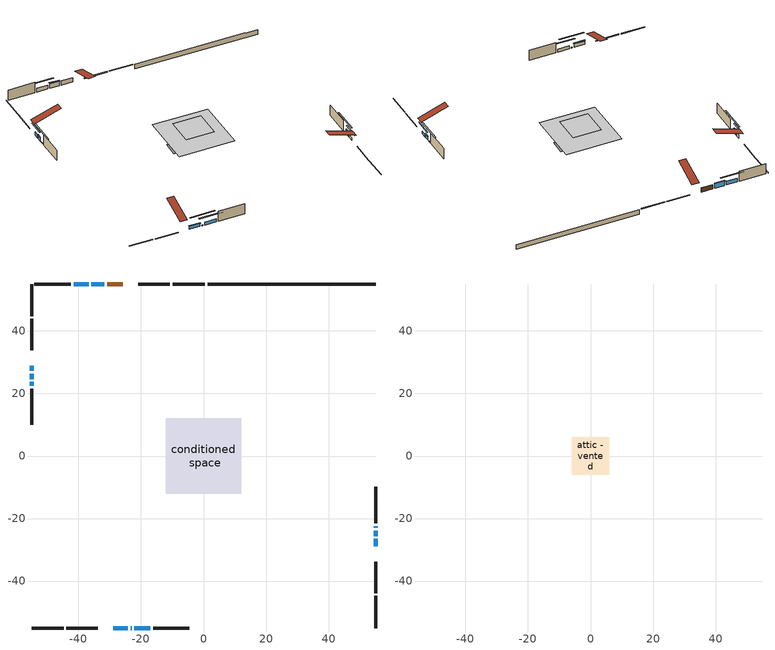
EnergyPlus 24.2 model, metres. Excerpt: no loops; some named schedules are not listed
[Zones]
conditioned space
 floor outside (Floor1 construction): -2.24,-2.24 -2.24,2.24 2.24,2.24 2.24,-2.24 z0.64
 floor adiabatic (AdiabaticFloorConstruction): -12.04,-12.04 -12.04,12.04 12.04,12.04 12.04,-12.04 z3.08
 floor foundation (Slab1 construction): -10.14,-3.27 -10.14,3.27 10.14,3.27 10.14,-3.27 z-1.65
 wall outside (RimJoist1 construction): 0.43,55 -9.83,55 / -55,-55 -44.74,-55 / -55,55 -55,44.74 / 55,-55 55,-44.74 z0.64:0.94
 wall outside (RimJoist2 construction): -10.76,55 -20.82,55 / -43.82,-55 -33.76,-55 / -55,43.82 -55,33.76 / 55,-43.82 55,-33.76 z0.64:0.94
 wall outside (AdiabaticWallConstruction 1): -25.79,55 -30.83,55 z0.64:2.67
 wall outside (AdiabaticWallConstruction): 55,-28.79 55,-26.52 z0.64:1.85; -55,28.79 -55,27.18 / -36.75,55 -41.55,55 z0.64:2.35; 55,-25.6 55,-23.94 / -55,26.26 -55,24.6 z0.64:2.42; -31.76,55 -35.82,55 z0.64:2.81; -28.79,-55 -24.24,-55 z0.64:2.26; 55,-23.01 55,-22.39 / -23.32,-55 -23,-55 / -55,23.67 -55,22.45 z0.64:0.97; -22.08,-55 -17.02,-55 z0.64:1.99
 wall outside (Wall1 construction): -42.48,55 -54.07,55 / -16.09,-55 -4.5,-55 / -55,21.52 -55,9.93 / 55,-21.47 55,-9.88 z0.64:5.52
 wall foundation (FoundationWall1 construction): 1.36,55,-1.65 1.36,55,0.64 49.64,55,0.64 49.64,55,0.51 55,55,0.51 55,55,-1.65
 window (WindowConstruction): 55,-28.79 55,-26.52 z0.64:1.85
 window (WindowConstruction 3): -55,28.79 -55,27.19 z0.64:2.35
 window (WindowConstruction 4): 55,-25.59 55,-23.94 z0.64:2.42
 window (WindowConstruction 5): -31.76,55 -35.82,55 z0.64:2.81
 window (WindowConstruction 6): -28.79,-55 -24.24,-55 z0.64:2.26
 window (WindowConstruction 7): -55,26.26 -55,24.6 z0.64:2.42
 window (WindowConstruction 8): 55,-23.01 55,-22.4 z0.64:0.97
 window (WindowConstruction 9): -23.31,-55 -23.01,-55 z0.64:0.97
 window (WindowConstruction 10): -55,23.67 -55,22.45 z0.64:0.97
 window (WindowConstruction 1): -36.75,55 -41.55,55 z0.64:2.35
 window (WindowConstruction 2): -22.08,-55 -17.02,-55 z0.64:1.99
 door (Door): -25.79,55 -30.83,55 z0.64:2.67
 ceiling adiabatic (AdiabaticFloorConstruction): 12.04,-12.04 12.04,12.04 -12.04,12.04 -12.04,-12.04 z3.08
attic - vented
 floor to conditioned space (Floor2 construction Reversed): -6.07,-6.07 -6.07,6.07 6.07,6.07 6.07,-6.07 z5.52
 roof outside (Roof1 construction): -24.86,55,5.52 -24.86,43.18,9.46 -21.75,43.18,9.46 -21.75,55,5.52; -29.71,-55,5.52 -29.71,-43.18,9.46 -32.83,-43.18,9.46 -32.83,-55,5.52; -55,29.71,5.52 -43.18,29.71,9.46 -43.18,32.83,9.46 -55,32.83,5.52; 55,-29.71,5.52 43.18,-29.71,9.46 43.18,-32.83,9.46 55,-32.83,5.52
shading: 55,-23.88 55,-31.42 55.41,-31.42 55.41,-23.88 z4.49; -55,24.55 -55,31.42 -55.41,31.42 -55.41,24.55 z4.99; 55,-23.74 55,-25.8 55.41,-25.8 55.41,-23.74 z2.62; -36.03,55 -31.56,55 -31.56,55.41 -36.03,55.41 z3.01; -24.04,-55 -28.99,-55 -28.99,-55.41 -24.04,-55.41 z2.46; -55,24.4 -55,26.46 -55.41,26.46 -55.41,24.4 z2.62; 55,-17.02 55,-28.39 55.41,-28.39 55.41,-17.02 z6.35; -17.63,-55 -28.69,-55 -28.69,-55.41 -17.63,-55.41 z6.35; -55,17.07 -55,29.05 -55.41,29.05 -55.41,17.07 z6.35; -44.19,55 -34.11,55 -34.11,55.41 -44.19,55.41 z4.99; -14.38,-55 -24.72,-55 -24.72,-55.41 -14.38,-55.41 z4.63
[Building]
Building 1: Terrain=Suburbs
[Site:Location]
Toronto Intl AP_ON: Latitude {deg}=43.68; Longitude {deg}=-79.63; Time Zone {hr}=-5; Elevation {m}=173; Keep Site Location Information=Yes
[Site:GroundTemperature:Shallow]
4.59119, 2.66285, 2.50842, 3.42352, 7.09712, 10.7536, 13.9236, 15.9317, 16.1023, 14.4691, 11.3799, 7.83558
[Site:WaterMainsTemperature]
Calculation Method=Schedule; Temperature Schedule=mains temperature schedule
[Material] Roughness=Rough; Thermal Absorptance=0.9
Name | Thickness {m} | Conductivity {W/m-K} | Density {kg/m3} | Specific Heat {J/kg-K} | Solar Absorptance | Visible Absorptance
asphalt or fiberglass shingles | 0.00635 | 0.162714 | 1121.4 | 1465.45 | 0.4 | 0.4
ceiling stud and cavity | 0.1397 | 0.0763592 | 65.682 | 1177.47 | 0.7 | 0.7
concrete 4.0 in. | 0.1016 | 1.803125 | 2242.8 | 837.4 | 0.7 | 0.7
concrete 8.0 in. | 0.2032 | 1.803125 | 2242.8 | 837.4 | 0.7 | 0.7
door material | 0.04445 | 0.188738 | 512.64 | 1214.23 | 0.7 | 0.7
exterior vertical ins | 0.000878716 | 0.029427 | 32.04 | 1214.23 | 0.7 | 0.7
floor covering | 0.0127 | 0.0433444 | 54.468 | 1339.84 | 0.6 | 0.6
floor rigid ins | 0.051816 | 0.029427 | 32.04 | 1214.23 | 0.7 | 0.7
floor rigid ins 1; wall rigid ins | 0.512978 | 0.029427 | 32.04 | 1214.23 | 0.7 | 0.7
floor stud and cavity | 0.1397 | 0.294719 | 92.3553 | 1139.71 | 0.7 | 0.7
floor stud and cavity 1 | 0.1397 | 1.75129 | 37.0049 | 1207.88 | 0.7 | 0.7
furniture material conditioned space 1 | 0.1524 | 0.115458 | 640.8 | 1214.23 | 0.6 | 0.6
gypsum board | 0.0127 | 0.160291 | 801 | 837.4 | 0.6 | 0.6
gypsum board 1 | 0.0127 | 0.160291 | 801 | 837.4 | 0.7 | 0.7
osb sheathing 0.5 in. | 0.0127 | 0.115458 | 512.64 | 1214.23 | 0.7 | 0.7
osb sheathing 0.75 in. | 0.01905 | 0.115458 | 512.64 | 1214.23 | 0.7 | 0.7
rim joist stud and cavity | 0.0508 | 0.177588 | 50.32683 | 1063.81 | 0.6 | 0.6
rim joist stud and cavity 1 | 0.0508 | 0.126838 | 50.32683 | 1063.81 | 0.6 | 0.6
wall stud and cavity | 0.1397 | 0.268041 | 139.0536 | 1170.24 | 0.7 | 0.7
wall stud and cavity 1 | 0.0889 | 0.380278 | 52.3479 | 1209.89 | 0.7 | 0.7
wall stud and cavity 2 | 0.0889 | 0.391764 | 83.0341 | 1211.67 | 0.7 | 0.7
wood siding | 0.0254 | 0.102417 | 544.68 | 1172.36 | 0.4 | 0.4
wood siding 1; wood siding 2; wood siding 3 | 0.0254 | 0.102417 | 544.68 | 1172.36 | 0.7 | 0.7
[WindowMaterial:SimpleGlazingSystem]
Name | U-Factor {W/m2-K} | Solar Heat Gain Coefficient
WindowMaterial | 2.77825 | 0.66
WindowMaterial 1 | 2.787898 | 0.69
WindowMaterial 2 | 2.78222 | 0.67
WindowMaterial 3 | 2.78847 | 0.69
WindowMaterial 4 | 2.79301 | 0.7
WindowMaterial 5 | 2.78676 | 0.69
WindowMaterial 6 | 3.068959 | 0.43
WindowMaterial 7 | 4.391933 | 0.49
[Construction]
AdiabaticFloorConstruction: floor stud and cavity 1, floor rigid ins 1, osb sheathing 0.75 in., floor covering
AdiabaticWallConstruction: wood siding 2, wall rigid ins, wall stud and cavity 1, gypsum board
AdiabaticWallConstruction 1: wood siding 3, wall rigid ins, wall stud and cavity 1, gypsum board
Door: door material
Floor1 construction: floor stud and cavity, floor rigid ins, osb sheathing 0.75 in., floor covering
Floor2 construction Reversed: gypsum board, ceiling stud and cavity
FoundationWall1 construction: concrete 8.0 in., gypsum board 1
furniture construction conditioned space 1: furniture material conditioned space 1
PartitionWallConstruction: gypsum board, wall stud and cavity 2, gypsum board
RimJoist1 construction: wood siding 1, rim joist stud and cavity
RimJoist2 construction: wood siding 1, rim joist stud and cavity 1
Roof1 construction: asphalt or fiberglass shingles
Slab1 construction: concrete 4.0 in.
Wall1 construction: wood siding, osb sheathing 0.5 in., wall stud and cavity, gypsum board
WindowConstruction: WindowMaterial
WindowConstruction 1; WindowConstruction 3: WindowMaterial 1
WindowConstruction 10; WindowConstruction 9: WindowMaterial 7
WindowConstruction 2: WindowMaterial 2
WindowConstruction 4; WindowConstruction 7: WindowMaterial 3
WindowConstruction 5: WindowMaterial 4
WindowConstruction 6: WindowMaterial 5
WindowConstruction 8: WindowMaterial 6
[Zone] Multiplier=1; Part of Total Floor Area=Yes
Name | Volume {m3}
attic - vented | 94.2509
conditioned space | 1120
[Space]
Name | Zone | Volume {m3}
attic - vented 1 | attic - vented | 94.2509
conditioned space 1 | conditioned space | 1120
[ZoneInfiltration:EffectiveLeakageArea]
infil attic - vented 1: Zone or Space=attic - vented 1; Schedule=Always On Discrete; Effective Air Leakage Area {cm2}=6096.41; Stack Coefficient=0.000274037; Wind Coefficient=1.11847e-05
[ZoneMixing]
whole house fan mix: Zone or Space=attic - vented; Schedule=Always On Continuous; Design Flow Rate Calculation Method=Flow/Zone; Design Flow Rate {m3/s}=0; Source Zone or Space=conditioned space
[SurfaceProperty:ExposedFoundationPerimeter]
Slab1: Exposed Perimeter Calculation Method=TotalExposedPerimeter; Total Exposed Perimeter {m}=53.646
[InternalMass] Zone or ZoneList=conditioned space; Space or SpaceList=conditioned space 1
Name | Construction | Surface Area {m2}
furniture mass conditioned space 1 | furniture construction conditioned space 1 | 292.88
partition wall mass | PartitionWallConstruction | 732.2
[Lights]
interior lighting: Zone or ZoneList or Space or SpaceList=conditioned space 1; Schedule=interior lighting schedule; Design Level Calculation Method=LightingLevel; Lighting Level {W}=343.2; Return Air Fraction=0; Fraction Radiant=0.6; Fraction Visible=0.2; Fraction Replaceable=1
[People]
occupants: Zone or ZoneList or Space or SpaceList=conditioned space 1; Number of People Schedule=occupants schedule; Number of People Calculation Method=People; Number of People=3; Fraction Radiant=0.314171; Sensible Heat Fraction=0.56303; Activity Level Schedule=occupants activity schedule; Carbon Dioxide Generation Rate {m3/s-W}=0; Enable ASHRAE 55 Comfort Warnings=No; Mean Radiant Temperature Calculation Type=EnclosureAveraged
[ElectricEquipment] Zone or ZoneList or Space or SpaceList=conditioned space 1; Design Level Calculation Method=EquipmentLevel
Name | Schedule | Design Level {W} | Fraction Latent | Fraction Radiant | Fraction Lost
clothes dryer | clothes dryer schedule | 140.772 | 0.015 | 0.081 | 0.85
clothes washer | clothes washer schedule | 32.1985 | 0.03 | 0.162 | 0.7
cooking range | cooking range schedule | 215.147 | 0.08 | 0.432 | 0.2
dishwasher | dishwasher schedule | 66.8632 | 0.3 | 0.18 | 0.4
fridge | fridge schedule | 72.9452 | 0 | 0.6 | 0
mech vent house fan | mech vent house fan schedule | 0.95 | 0 | 0 | 1
mech vent house fan cfis | mech vent house fan cfis schedule | 0 | 0 | 0 | 0
misc plug loads | misc plug loads schedule | 494.7 | 0.045 | 0.513 | 0.1
whole house fan | Always On Discrete | 0 | 0 | 0 | 1
[OtherEquipment] Zone or ZoneList or Space or SpaceList=conditioned space 1; Design Level Calculation Method=EquipmentLevel
Name | Fuel Type | Schedule | Design Level {W} | Fraction Latent | Fraction Radiant | Fraction Lost
clothes dryer 1 | Electricity | clothes dryer schedule | 0 | 0.015 | 0.081 | 0.85
cooking range 1 | Electricity | cooking range schedule | 0 | 0.08 | 0.432 | 0.2
general water use latent | None | general water use schedule | 62.594 | 1 | 0 | 0
general water use sensible | None | general water use schedule | -61.6891 | 0 | 0.6 | 0
mech vent house fan latent load | None | Always On Discrete | 0 | 1 | 0 | 0
mech vent house fan sensible load | None | Always On Discrete | 0 | 0 | 0 | 0
water heater energy adjustment1 | NaturalGas | Always On Discrete | 0.01 | 0 | 0 | 1
[ZoneInfiltration:DesignFlowRate] Zone or ZoneList or Space or SpaceList=conditioned space 1; Schedule=Always On Discrete; Design Flow Rate Calculation Method=Flow/Zone; Design Flow Rate {m3/s}=0
infil flow; natural vent flow; whole house fan flow
[AvailabilityManager:Scheduled]
central ac and furnace airloop Availability Manager: Schedule=Always On Discrete
[Foundation:Kiva]
Foundation Kiva 1: Initial Indoor Air Temperature {C}=18; Wall Height Above Grade {m}=0.639989; Wall Depth Below Slab {m}=0.2032; Custom Block Material Name 1=exterior vertical ins; Custom Block Depth 1 {m}=2.28999; Custom Block X Position 1 {m}=0.2159; Custom Block Z Position 1 {m}=0
[Foundation:Kiva:Settings]
Soil Conductivity {W/m-K}=0.849921; Soil Density {kg/m3}=1842.3; Soil Specific Heat {J/kg-K}=418.7; Ground Solar Absorptivity=0.9; Ground Thermal Absorptivity=0.9; Ground Surface Roughness {m}=0.03; Far-Field Width {m}=40; Deep-Ground Boundary Condition=ZeroFlux; Deep-Ground Depth {m}=40; Minimum Cell Dimension {m}=0.2; Maximum Cell Growth Coefficient=3; Simulation Timestep=Timestep
[Exterior:Lights]
exterior lighting: Schedule=exterior lighting schedule; Design Level {W}=75.6
[EnergyManagementSystem:GlobalVariable]
central_ac_and_furnace_airloop_Fan_RTF
infil_program_Qfan
infil_program_Qinf
natural_vent_program_Qnv
natural_vent_program_Qwhf
[EnergyManagementSystem:Sensor]
Name | Output:Variable or Output:Meter Index Key | Output:Variable or Output:Meter
airflow_gain | infil flow | Infiltration Sensible Heat Gain Energy
airflow_gain_1 | natural vent flow | Infiltration Sensible Heat Gain Energy
airflow_gain_2 | whole house fan flow | Infiltration Sensible Heat Gain Energy
airflow_loss | infil flow | Infiltration Sensible Heat Loss Energy
airflow_loss_1 | natural vent flow | Infiltration Sensible Heat Loss Energy
airflow_loss_2 | whole house fan flow | Infiltration Sensible Heat Loss Energy
clg_load_cond |  | Cooling:EnergyTransfer:Zone:CONDITIONED SPACE
clg_sp_s; clg_sp_s_1 | cooling setpoint | Schedule Value
clothes_dryer_exhaust_0_sch_s | clothes dryer exhaust 0 schedule | Schedule Value
cool_season | cooling season schedule | Schedule Value
htg_load_cond |  | Heating:EnergyTransfer:Zone:CONDITIONED SPACE
htg_sp_s; htg_sp_s_1 | heating setpoint | Schedule Value
ig_ee_conv | clothes dryer | Electric Equipment Convective Heating Energy
ig_ee_conv_2 | cooking range | Electric Equipment Convective Heating Energy
ig_ee_conv_4 | fridge | Electric Equipment Convective Heating Energy
ig_ee_conv_5 | misc plug loads | Electric Equipment Convective Heating Energy
ig_ee_conv_6 | whole house fan | Electric Equipment Convective Heating Energy
ig_ee_rad | clothes dryer | Electric Equipment Radiant Heating Energy
ig_ee_rad_2 | cooking range | Electric Equipment Radiant Heating Energy
ig_ee_rad_4 | fridge | Electric Equipment Radiant Heating Energy
ig_ee_rad_5 | misc plug loads | Electric Equipment Radiant Heating Energy
ig_ee_rad_6 | whole house fan | Electric Equipment Radiant Heating Energy
ig_lgt_conv | interior lighting | Lights Convective Heating Energy
ig_lgt_rad | interior lighting | Lights Radiant Heating Energy
ig_lgt_vis | interior lighting | Lights Visible Radiation Heating Energy
ig_oe_conv | clothes dryer 1 | Other Equipment Convective Heating Energy
ig_oe_conv_1 | cooking range 1 | Other Equipment Convective Heating Energy
ig_oe_conv_2 | general water use latent | Other Equipment Convective Heating Energy
ig_oe_conv_3 | general water use sensible | Other Equipment Convective Heating Energy
ig_oe_conv_4 | water heater energy adjustment1 | Other Equipment Convective Heating Energy
ig_oe_rad | clothes dryer 1 | Other Equipment Radiant Heating Energy
ig_oe_rad_1 | cooking range 1 | Other Equipment Radiant Heating Energy
ig_oe_rad_2 | general water use latent | Other Equipment Radiant Heating Energy
ig_oe_rad_3 | general water use sensible | Other Equipment Radiant Heating Energy
ig_oe_rad_4 | water heater energy adjustment1 | Other Equipment Radiant Heating Energy
ig_ppl_conv | occupants | People Convective Heating Energy
ig_ppl_rad | occupants | People Radiant Heating Energy
im_conv | furniture mass conditioned space 1 | Surface Inside Face Convection Heat Gain Energy
im_conv_1 | partition wall mass | Surface Inside Face Convection Heat Gain Energy
im_ig | furniture mass conditioned space 1 | Surface Inside Face Internal Gains Radiation Heat Gain Energy
im_ig_1 | partition wall mass | Surface Inside Face Internal Gains Radiation Heat Gain Energy
im_lgt | furniture mass conditioned space 1 | Surface Inside Face Lights Radiation Heat Gain Energy
im_lgt_1 | partition wall mass | Surface Inside Face Lights Radiation Heat Gain Energy
im_sol | furniture mass conditioned space 1 | Surface Inside Face Solar Radiation Heat Gain Energy
im_sol_1 | partition wall mass | Surface Inside Face Solar Radiation Heat Gain Energy
im_surf | furniture mass conditioned space 1 | Surface Inside Face Net Surface Thermal Radiation Heat Gain Energy
im_surf_1 | partition wall mass | Surface Inside Face Net Surface Thermal Radiation Heat Gain Energy
mv_conv | mech vent house fan | Electric Equipment Convective Heating Energy
mv_conv_1 | mech vent house fan cfis | Electric Equipment Convective Heating Energy
mv_conv_2 | mech vent house fan latent load | Other Equipment Convective Heating Energy
mv_conv_3 | mech vent house fan sensible load | Other Equipment Convective Heating Energy
mv_rad | mech vent house fan | Electric Equipment Radiant Heating Energy
mv_rad_1 | mech vent house fan cfis | Electric Equipment Radiant Heating Energy
mv_rad_2 | mech vent house fan latent load | Other Equipment Radiant Heating Energy
mv_rad_3 | mech vent house fan sensible load | Other Equipment Radiant Heating Energy
natural_vent_s | natural vent schedule | Schedule Value
out_pb_s |  | Site Outdoor Air Barometric Pressure
out_wt_s |  | Site Outdoor Air Humidity Ratio
site_vw_s |  | Site Wind Speed
ss_back_out | Window1 | Surface Window Shortwave from Zone Back Out Window Heat Transfer Rate
ss_back_out_1 | Window10 | Surface Window Shortwave from Zone Back Out Window Heat Transfer Rate
ss_back_out_10 | Window6 | Surface Window Shortwave from Zone Back Out Window Heat Transfer Rate
ss_back_out_2 | Window11 | Surface Window Shortwave from Zone Back Out Window Heat Transfer Rate
ss_back_out_3 | Window12 | Surface Window Shortwave from Zone Back Out Window Heat Transfer Rate
ss_back_out_4 | Window14 | Surface Window Shortwave from Zone Back Out Window Heat Transfer Rate
ss_back_out_5 | Window17 | Surface Window Shortwave from Zone Back Out Window Heat Transfer Rate
ss_back_out_6 | Window18 | Surface Window Shortwave from Zone Back Out Window Heat Transfer Rate
ss_back_out_7 | Window20 | Surface Window Shortwave from Zone Back Out Window Heat Transfer Rate
ss_back_out_8 | Window21 | Surface Window Shortwave from Zone Back Out Window Heat Transfer Rate
ss_back_out_9 | Window3 | Surface Window Shortwave from Zone Back Out Window Heat Transfer Rate
ss_conv | Door1 | Surface Inside Face Convection Heat Gain Energy
ss_conv_1 | Window1 | Surface Inside Face Convection Heat Gain Energy
ss_conv_10 | Window3 | Surface Inside Face Convection Heat Gain Energy
ss_conv_11 | Window6 | Surface Inside Face Convection Heat Gain Energy
ss_conv_2 | Window10 | Surface Inside Face Convection Heat Gain Energy
ss_conv_3 | Window11 | Surface Inside Face Convection Heat Gain Energy
ss_conv_4 | Window12 | Surface Inside Face Convection Heat Gain Energy
ss_conv_5 | Window14 | Surface Inside Face Convection Heat Gain Energy
ss_conv_6 | Window17 | Surface Inside Face Convection Heat Gain Energy
ss_conv_7 | Window18 | Surface Inside Face Convection Heat Gain Energy
ss_conv_8 | Window20 | Surface Inside Face Convection Heat Gain Energy
ss_conv_9 | Window21 | Surface Inside Face Convection Heat Gain Energy
ss_ig | Door1 | Surface Inside Face Internal Gains Radiation Heat Gain Energy
ss_ig_1 | Window1 | Surface Inside Face Internal Gains Radiation Heat Gain Energy
ss_ig_10 | Window3 | Surface Inside Face Internal Gains Radiation Heat Gain Energy
ss_ig_11 | Window6 | Surface Inside Face Internal Gains Radiation Heat Gain Energy
ss_ig_2 | Window10 | Surface Inside Face Internal Gains Radiation Heat Gain Energy
ss_ig_3 | Window11 | Surface Inside Face Internal Gains Radiation Heat Gain Energy
ss_ig_4 | Window12 | Surface Inside Face Internal Gains Radiation Heat Gain Energy
ss_ig_5 | Window14 | Surface Inside Face Internal Gains Radiation Heat Gain Energy
ss_ig_6 | Window17 | Surface Inside Face Internal Gains Radiation Heat Gain Energy
ss_ig_7 | Window18 | Surface Inside Face Internal Gains Radiation Heat Gain Energy
ss_ig_8 | Window20 | Surface Inside Face Internal Gains Radiation Heat Gain Energy
ss_ig_9 | Window21 | Surface Inside Face Internal Gains Radiation Heat Gain Energy
ss_lgt | Door1 | Surface Inside Face Lights Radiation Heat Gain Energy
ss_sol | Door1 | Surface Inside Face Solar Radiation Heat Gain Energy
ss_surf | Door1 | Surface Inside Face Net Surface Thermal Radiation Heat Gain Energy
ss_surf_1 | Window1 | Surface Inside Face Net Surface Thermal Radiation Heat Gain Energy
ss_surf_10 | Window3 | Surface Inside Face Net Surface Thermal Radiation Heat Gain Energy
ss_surf_11 | Window6 | Surface Inside Face Net Surface Thermal Radiation Heat Gain Energy
ss_surf_2 | Window10 | Surface Inside Face Net Surface Thermal Radiation Heat Gain Energy
ss_surf_3 | Window11 | Surface Inside Face Net Surface Thermal Radiation Heat Gain Energy
ss_surf_4 | Window12 | Surface Inside Face Net Surface Thermal Radiation Heat Gain Energy
ss_surf_5 | Window14 | Surface Inside Face Net Surface Thermal Radiation Heat Gain Energy
ss_surf_6 | Window17 | Surface Inside Face Net Surface Thermal Radiation Heat Gain Energy
ss_surf_7 | Window18 | Surface Inside Face Net Surface Thermal Radiation Heat Gain Energy
ss_surf_8 | Window20 | Surface Inside Face Net Surface Thermal Radiation Heat Gain Energy
ss_surf_9 | Window21 | Surface Inside Face Net Surface Thermal Radiation Heat Gain Energy
ss_trans_in | Window1 | Surface Window Transmitted Solar Radiation Rate
ss_trans_in_1 | Window10 | Surface Window Transmitted Solar Radiation Rate
ss_trans_in_10 | Window6 | Surface Window Transmitted Solar Radiation Rate
ss_trans_in_2 | Window11 | Surface Window Transmitted Solar Radiation Rate
ss_trans_in_3 | Window12 | Surface Window Transmitted Solar Radiation Rate
ss_trans_in_4 | Window14 | Surface Window Transmitted Solar Radiation Rate
ss_trans_in_5 | Window17 | Surface Window Transmitted Solar Radiation Rate
ss_trans_in_6 | Window18 | Surface Window Transmitted Solar Radiation Rate
ss_trans_in_7 | Window20 | Surface Window Transmitted Solar Radiation Rate
ss_trans_in_8 | Window21 | Surface Window Transmitted Solar Radiation Rate
ss_trans_in_9 | Window3 | Surface Window Transmitted Solar Radiation Rate
ss_trans_out | Window1 | Surface Inside Face Initial Transmitted Diffuse Transmitted Out Window Solar Radiation Rate
ss_trans_out_1 | Window10 | Surface Inside Face Initial Transmitted Diffuse Transmitted Out Window Solar Radiation Rate
ss_trans_out_10 | Window6 | Surface Inside Face Initial Transmitted Diffuse Transmitted Out Window Solar Radiation Rate
ss_trans_out_2 | Window11 | Surface Inside Face Initial Transmitted Diffuse Transmitted Out Window Solar Radiation Rate
ss_trans_out_3 | Window12 | Surface Inside Face Initial Transmitted Diffuse Transmitted Out Window Solar Radiation Rate
ss_trans_out_4 | Window14 | Surface Inside Face Initial Transmitted Diffuse Transmitted Out Window Solar Radiation Rate
ss_trans_out_5 | Window17 | Surface Inside Face Initial Transmitted Diffuse Transmitted Out Window Solar Radiation Rate
ss_trans_out_6 | Window18 | Surface Inside Face Initial Transmitted Diffuse Transmitted Out Window Solar Radiation Rate
ss_trans_out_7 | Window20 | Surface Inside Face Initial Transmitted Diffuse Transmitted Out Window Solar Radiation Rate
ss_trans_out_8 | Window21 | Surface Inside Face Initial Transmitted Diffuse Transmitted Out Window Solar Radiation Rate
ss_trans_out_9 | Window3 | Surface Inside Face Initial Transmitted Diffuse Transmitted Out Window Solar Radiation Rate
s_conv | Floor1 | Surface Inside Face Convection Heat Gain Energy
s_conv_1 | Floor2 | Surface Inside Face Convection Heat Gain Energy
s_conv_10 | RimJoist2:180 | Surface Inside Face Convection Heat Gain Energy
s_conv_11 | RimJoist2:270 | Surface Inside Face Convection Heat Gain Energy
s_conv_12 | RimJoist2:90 | Surface Inside Face Convection Heat Gain Energy
s_conv_13 | Slab1 | Surface Inside Face Convection Heat Gain Energy
s_conv_14 | Wall1:0 | Surface Inside Face Convection Heat Gain Energy
s_conv_15 | Wall1:180 | Surface Inside Face Convection Heat Gain Energy
s_conv_16 | Wall1:270 | Surface Inside Face Convection Heat Gain Energy
s_conv_17 | Wall1:90 | Surface Inside Face Convection Heat Gain Energy
s_conv_2 | FoundationWall1 | Surface Inside Face Convection Heat Gain Energy
s_conv_3 | inferred conditioned ceiling | Surface Inside Face Convection Heat Gain Energy
s_conv_4 | inferred conditioned floor | Surface Inside Face Convection Heat Gain Energy
s_conv_5 | RimJoist1:0 | Surface Inside Face Convection Heat Gain Energy
s_conv_6 | RimJoist1:180 | Surface Inside Face Convection Heat Gain Energy
s_conv_7 | RimJoist1:270 | Surface Inside Face Convection Heat Gain Energy
s_conv_8 | RimJoist1:90 | Surface Inside Face Convection Heat Gain Energy
s_conv_9 | RimJoist2:0 | Surface Inside Face Convection Heat Gain Energy
s_ig | Floor1 | Surface Inside Face Internal Gains Radiation Heat Gain Energy
s_ig_1 | Floor2 | Surface Inside Face Internal Gains Radiation Heat Gain Energy
s_ig_10 | RimJoist2:180 | Surface Inside Face Internal Gains Radiation Heat Gain Energy
s_ig_11 | RimJoist2:270 | Surface Inside Face Internal Gains Radiation Heat Gain Energy
s_ig_12 | RimJoist2:90 | Surface Inside Face Internal Gains Radiation Heat Gain Energy
s_ig_13 | Slab1 | Surface Inside Face Internal Gains Radiation Heat Gain Energy
s_ig_14 | Wall1:0 | Surface Inside Face Internal Gains Radiation Heat Gain Energy
s_ig_15 | Wall1:180 | Surface Inside Face Internal Gains Radiation Heat Gain Energy
s_ig_16 | Wall1:270 | Surface Inside Face Internal Gains Radiation Heat Gain Energy
s_ig_17 | Wall1:90 | Surface Inside Face Internal Gains Radiation Heat Gain Energy
s_ig_2 | FoundationWall1 | Surface Inside Face Internal Gains Radiation Heat Gain Energy
s_ig_3 | inferred conditioned ceiling | Surface Inside Face Internal Gains Radiation Heat Gain Energy
s_ig_4 | inferred conditioned floor | Surface Inside Face Internal Gains Radiation Heat Gain Energy
s_ig_5 | RimJoist1:0 | Surface Inside Face Internal Gains Radiation Heat Gain Energy
s_ig_6 | RimJoist1:180 | Surface Inside Face Internal Gains Radiation Heat Gain Energy
s_ig_7 | RimJoist1:270 | Surface Inside Face Internal Gains Radiation Heat Gain Energy
